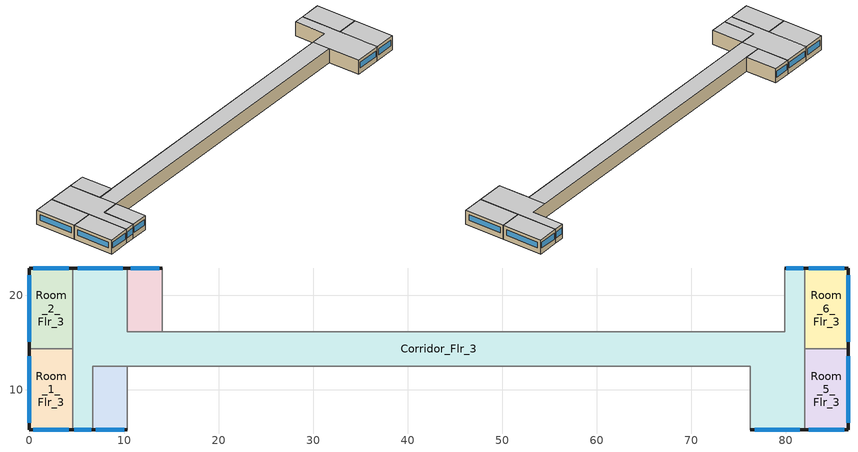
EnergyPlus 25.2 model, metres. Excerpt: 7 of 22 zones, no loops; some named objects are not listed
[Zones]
Room_1_Flr_3
 floor adiabatic (nonres_floor): 4.57,14.33 4.57,5.79 0,5.79 0,14.33 z7.01
 wall outside (res_ext_wall_mid): 0,14.33 0,5.79 4.57,5.79 z7.01:10.06
 wall to Room_2_Flr_3 (int_wall): 4.57,14.33 0,14.33 z7.01:10.06
 wall to Corridor_Flr_3 (int_wall): 4.57,5.79 4.57,14.33 z7.01:10.06
 window (ResWindow_U_0.248_SHGC_0.21): 0.4,5.79 4.17,5.79 / 0,13.58 0,6.54 z8.11:9.33
 ceiling adiabatic (nonres_floor_ceiling): 0,14.33 0,5.79 4.57,5.79 4.57,14.33 z10.06
Room_2_Flr_3
 floor adiabatic (nonres_floor): 4.57,22.86 4.57,14.33 0,14.33 0,22.86 z7.01
 wall outside (res_ext_wall_mid): 4.57,22.86 0,22.86 0,14.33 z7.01:10.06
 wall to Corridor_Flr_3 (int_wall): 4.57,14.33 4.57,22.86 z7.01:10.06
 window (ResWindow_U_0.248_SHGC_0.21): 4.17,22.86 0.4,22.86 / 0,22.11 0,15.07 z8.11:9.33
 ceiling adiabatic (nonres_floor_ceiling): 0,22.86 0,14.33 4.57,14.33 4.57,22.86 z10.06
Room_3_Mult19_Flr_3
 floor adiabatic (nonres_floor): 10.36,12.5 10.36,5.79 6.71,5.79 6.71,12.5 z7.01
 wall outside (res_ext_wall_mid): 6.71,5.79 10.36,5.79 z7.01:10.06
 wall adiabatic (int_wall): 10.36,5.79 10.36,12.5 6.71,12.5 6.71,5.79 z7.01:10.06
 window (ResWindow_U_0.248_SHGC_0.21): 7.03,5.79 10.04,5.79 z8.11:9.33
 ceiling adiabatic (nonres_floor_ceiling): 6.71,12.5 6.71,5.79 10.36,5.79 10.36,12.5 z10.06
Room_4_Mult19_Flr_3
 floor adiabatic (nonres_floor): 14.02,22.86 14.02,16.15 10.36,16.15 10.36,22.86 z7.01
 wall outside (res_ext_wall_mid): 14.02,22.86 10.36,22.86 z7.01:10.06
 wall adiabatic (int_wall): 10.36,22.86 10.36,16.15 14.02,16.15 14.02,22.86 z7.01:10.06
 window (ResWindow_U_0.248_SHGC_0.21): 13.7,22.86 10.68,22.86 z8.11:9.33
 ceiling adiabatic (nonres_floor_ceiling): 10.36,22.86 10.36,16.15 14.02,16.15 14.02,22.86 z10.06
Room_5_Flr_3
 floor adiabatic (nonres_floor): 86.56,14.33 86.56,5.79 81.99,5.79 81.99,14.33 z7.01
 wall outside (res_ext_wall_mid): 81.99,5.79 86.56,5.79 86.56,14.33 z7.01:10.06
 wall to Room_6_Flr_3 (int_wall): 86.56,14.33 81.99,14.33 z7.01:10.06
 wall to Corridor_Flr_3 (int_wall): 81.99,14.33 81.99,5.79 z7.01:10.06
 window (ResWindow_U_0.248_SHGC_0.21): 86.56,6.54 86.56,13.58 / 82.39,5.79 86.16,5.79 z8.11:9.33
 ceiling adiabatic (nonres_floor_ceiling): 81.99,14.33 81.99,5.79 86.56,5.79 86.56,14.33 z10.06
Room_6_Flr_3
 floor adiabatic (nonres_floor): 86.56,22.86 86.56,14.33 81.99,14.33 81.99,22.86 z7.01
 wall outside (res_ext_wall_mid): 86.56,14.33 86.56,22.86 81.99,22.86 z7.01:10.06
 wall to Corridor_Flr_3 (int_wall): 81.99,22.86 81.99,14.33 z7.01:10.06
 window (ResWindow_U_0.248_SHGC_0.21): 86.16,22.86 82.39,22.86 / 86.56,15.07 86.56,22.11 z8.11:9.33
 ceiling adiabatic (nonres_floor_ceiling): 81.99,22.86 81.99,14.33 86.56,14.33 86.56,22.86 z10.06
Corridor_Flr_3
 floor adiabatic (nonres_floor): 4.57,5.79 4.57,22.86 10.36,22.86 10.36,12.5 6.71,12.5 6.71,5.79 z7.01; 10.36,16.15 76.2,16.15 76.2,12.5 10.36,12.5 z7.01; 76.2,16.15 79.86,16.15 79.86,22.86 81.99,22.86 81.99,5.79 76.2,5.79 z7.01
 wall outside (nonres_ext_wall_mid): 10.36,22.86 4.57,22.86 / 81.99,22.86 79.86,22.86 / 4.57,5.79 6.71,5.79 / 76.2,5.79 81.99,5.79 z7.01:10.06
 wall adiabatic (int_wall): 6.71,5.79 6.71,12.5 76.2,12.5 76.2,5.79 / 79.86,22.86 79.86,16.15 10.36,16.15 10.36,22.86 z7.01:10.06
 window (NonresWindow_U_0.248_SHGC_0.21): 9.86,22.86 5.08,22.86 / 81.81,22.86 80.04,22.86 / 4.76,5.79 6.52,5.79 / 76.71,5.79 81.48,5.79 z8.11:9.33
 ceiling adiabatic (nonres_floor_ceiling): 4.57,5.79 6.71,5.79 6.71,12.5 10.36,12.5 10.36,22.86 4.57,22.86 z10.06; 10.36,12.5 76.2,12.5 76.2,16.15 10.36,16.15 z10.06; 76.2,5.79 81.99,5.79 81.99,22.86 79.86,22.86 79.86,16.15 76.2,16.15 z10.06
[Building]
HotelLarge: North Axis {deg}=0; Terrain=City; Loads Convergence Tolerance Value {W}=0.04; Temperature Convergence Tolerance Value {deltaC}=0.2; Solar Distribution=FullInteriorAndExterior; Maximum Number of Warmup Days=50; Minimum Number of Warmup Days=6
[Site:Location]
Site:Location=Albuquerque.Intl.Sunport_NM_USA WMO=723650; Latitude {N+ S-}=35.04; Longitude {W- E+}=-106.62; Time Zone Relative to GMT {GMT+/-}=-7; Elevation {m}=1620
[SizingPeriod:DesignDay] Day of Month=21; Dry-Bulb Temperature Range Modifier Type=DefaultMultipliers; Humidity Condition Type=Wetbulb; Barometric Pressure {Pa}=83318; Rain {Yes/No}=No; Snow on ground {Yes/No}=No; Daylight Savings Time Indicator=No
Name | Month | Day Type | Maximum Dry-Bulb Temperature {C} | Daily Dry-Bulb Temperature Range {C} | Wetbulb at Maximum Dry-Bulb {C} | Wind Speed {m/s} design conditions vs. traditional 6.71 m/s (15 mph) | Wind Direction {Degrees; N=0, S=180} | Solar Model Indicator | Clearness {0.0 to 1.1} | Wind Speed {m/s} design conditions vs. traditional 3.35 m/s (7mph) | ASHRAE Clear Sky Optical Depth for Beam Irradiance (taub) | ASHRAE Clear Sky Optical Depth for Diffuse Irradiance (taud)
Albuquerque.Intl.Sunport_NM_USA Ann Htg 99.6% Condns DB | 12 | WinterDesignDay | -7.9 | 0 | -7.9 | 3.2 | 0 | ASHRAEClearSky | 0
Albuquerque.Intl.Sunport_NM_USA Ann Clg .4% Condns DB=>MWB | 7 | SummerDesignDay | 35.1 | 13.5 | 15.7 |  | 220 | ASHRAETau |  | 4.4 | 0.463 | 1.887
[Site:WaterMainsTemperature]
Calculation Method=Correlation; Annual average outdoor air temperature {C}=13.6333; Maximum difference in monthly average outdoor air temperatures {C}=23.5
[Site:GroundTemperature:FCfactorMethod]
January Ground Temperature {C}=13.7; February Ground Temperature {C}=7; March Ground Temperature {C}=2.1; April Ground Temperature {C}=2.6; May Ground Temperature {C}=4.3; June Ground Temperature {C}=8.8; July Ground Temperature {C}=13.9; August Ground Temperature {C}=17.8; September Ground Temperature {C}=23.2; October Ground Temperature {C}=25.6; November Ground Temperature {C}=24.1; December Ground Temperature {C}=20.5
[Material:NoMass]
CP02 CARPET PAD: VeryRough, 0.21648, 0.9, 0.7, 0.8
Nonres_Exterior_Wall_Insulation_mid: MediumSmooth, 0.958386, 0.9, 0.7, 0.7
Res_Exterior_Wall_Insulation_mid: MediumSmooth, 1.10229, 0.9, 0.7, 0.7
Nonres_Floor_Insulation: MediumSmooth, 4.13066, 0.9, 0.7, 0.7
[Construction]
InteriorFurnishings: Std Wood 6inch
int_wall: G01 13mm gypsum board, G01 13mm gypsum board
nonres_ext_wall_mid: 200mm Normalweight concrete wall, Nonres_Exterior_Wall_Insulation_mid, G01 13mm gypsum board
res_ext_wall_mid: 200mm Normalweight concrete wall, Res_Exterior_Wall_Insulation_mid, G01 13mm gypsum board
nonres_floor: Nonres_Floor_Insulation, 100mm Normalweight concrete floor, CP02 CARPET PAD
nonres_floor_ceiling: CP02 CARPET PAD, 100mm Normalweight concrete floor, Nonres_Floor_Insulation
NonresWindow_U_0.248_SHGC_0.21: Glazing Layer
ResWindow_U_0.248_SHGC_0.21: Residential Window Glazing Layer
[Material]
Name | Roughness | Thickness {m} | Conductivity {W/m-K} | Density {kg/m3} | Specific Heat {J/kg-K} | Thermal Absorptance | Solar Absorptance | Visible Absorptance | Absorptance:Thermal | Absorptance:Solar | Absorptance:Visible
Std Wood 6inch | MediumSmooth | 0.15 | 0.12 | 540 | 1210 | 0.9 | 0.7 | 0.7
G01 13mm gypsum board | Smooth | 0.0127 | 0.16 | 800 | 1090 |  |  |  | 0.9 | 0.7 | 0.5
200mm Normalweight concrete wall | MediumRough | 0.2032 | 2.31 | 2322 | 832
100mm Normalweight concrete floor | MediumRough | 0.1016 | 2.31 | 2322 | 832
[WindowMaterial:SimpleGlazingSystem] U-Factor {W/m2-K}=1.40821; Solar Heat Gain Coefficient=0.21; Visible Transmittance=0.29
Glazing Layer; Residential Window Glazing Layer
[Zone] Type=1; Ceiling Height {m}=-9999; Floor Area {m2}=autocalculate; Part of Total Floor Area=Yes
Name | Multiplier | Volume {m3}
Room_1_Flr_3; Room_5_Flr_3 | 4 | 118.9391
Room_2_Flr_3; Room_6_Flr_3 | 4 | 118.9252
Room_3_Mult19_Flr_3 | 76 | 74.7487
Room_4_Mult19_Flr_3 | 76 | 74.7691
Corridor_Flr_3 | 4 | 1186.91
[InternalMass] Construction=InteriorFurnishings
Name | Zone or ZoneList | Surface Area {m2}
Room_1_Flr_3_InternalMass_1 | Room_1_Flr_3 | 78.044
Room_2_Flr_3_InternalMass_1 | Room_2_Flr_3 | 78.0349
Room_3_Mult19_Flr_3_InternalMass_1 | Room_3_Mult19_Flr_3 | 49.0477
Room_4_Mult19_Flr_3_InternalMass_1 | Room_4_Mult19_Flr_3 | 49.0611
Room_5_Flr_3_InternalMass_1 | Room_5_Flr_3 | 78.044
Room_6_Flr_3_InternalMass_1 | Room_6_Flr_3 | 78.0349
Corridor_Flr_3_InternalMass_1 | Corridor_Flr_3 | 778.8094
[People] Number of People Calculation Method=People; Fraction Radiant=0.3; Sensible Heat Fraction=AUTOCALCULATE; Activity Level Schedule=ACTIVITY_SCH; Enable ASHRAE 55 Comfort Warnings=No; Mean Radiant Temperature Calculation Type=EnclosureAveraged; Work Efficiency Schedule=WORK_EFF_SCH; Clothing Insulation Calculation Method=ClothingInsulationSchedule; Clothing Insulation Schedule=CLOTHING_SCH; Air Velocity Schedule=AIR_VELO_SCH; Thermal Comfort Model 1 Type=FANGER
Name | Zone or ZoneList or Space or SpaceList | Number of People Schedule | Number of People
Room_1_Flr_3 People | Room_1_Flr_3 | GuestRoom_Occ_Sch | 1.5
Room_2_Flr_3 People | Room_2_Flr_3 | GuestRoom_Occ_Sch | 1.5
Room_3_Mult19_Flr_3 People | Room_3_Mult19_Flr_3 | ALWAYS_OFF | 1.5
Room_4_Mult19_Flr_3 People | Room_4_Mult19_Flr_3 | GuestRoom_Occ_Sch | 1.5
Room_5_Flr_3 People | Room_5_Flr_3 | GuestRoom_Occ_Sch | 1.5
Room_6_Flr_3 People | Room_6_Flr_3 | GuestRoom_Occ_Sch | 1.5
CORRIDOR_FLR_3 People | CORRIDOR_FLR_3 | BLDG_OCC_SCH | 20.957
[Lights] Design Level Calculation Method=Watts/Area; Return Air Fraction=0; Fraction Radiant=0.7; Fraction Visible=0.2; Fraction Replaceable=1; Return Air Fraction Calculated from Plenum Temperature=No
Name | Zone or ZoneList or Space or SpaceList | Schedule | Watts per Zone Floor Area {W/m2}
Room_1_Flr_3_Lights | Room_1_Flr_3 | ltg_sch_guestroom | 4.4132
Room_2_Flr_3_Lights | Room_2_Flr_3 | ltg_sch_guestroom | 4.4132
Room_3_Mult19_Flr_3_Lights | Room_3_Mult19_Flr_3 | ltg_sch_guestroom | 4.4132
Room_4_Mult19_Flr_3_Lights | Room_4_Mult19_Flr_3 | ltg_sch_guestroom | 4.4132
Room_5_Flr_3_Lights | Room_5_Flr_3 | ltg_sch_guestroom | 4.4132
Room_6_Flr_3_Lights | Room_6_Flr_3 | ltg_sch_guestroom | 4.4132
Corridor_Flr_3_Lights | Corridor_Flr_3 | ltg_sch_corridor | 4.499314
[ElectricEquipment] Schedule=Guestroom_Eqp_Sch_Adva; Design Level Calculation Method=EquipmentLevel; Fraction Latent=0; Fraction Radiant=0.5; Fraction Lost=0
Name | Zone or ZoneList or Space or SpaceList | Design Level {W}
Room_1_Flr_3_PlugMisc_Equip | Room_1_Flr_3 | 263.3986
Room_2_Flr_3_PlugMisc_Equip | Room_2_Flr_3 | 263.3678
Room_3_Mult19_Flr_3_PlugMisc_Equip | Room_3_Mult19_Flr_3 | 257.9908
Room_4_Mult19_Flr_3_PlugMisc_Equip | Room_4_Mult19_Flr_3 | 258.0614
Room_5_Flr_3_PlugMisc_Equip | Room_5_Flr_3 | 263.3986
Room_6_Flr_3_PlugMisc_Equip | Room_6_Flr_3 | 263.3678
[Exterior:FuelEquipment] Fuel Use Type=Electricity
Name | Schedule | Design Level {W}
Elevators | BLDG_ELEVATORS | 44860.63
Elevators_Lights_Fan | ELEV_LIGHT_FAN_SCH_ADD_DF | 315.94
[ZoneInfiltration:DesignFlowRate] Schedule=INFIL_QUARTER_ON_SCH; Design Flow Rate Calculation Method=Flow/ExteriorWallArea; Flow per Exterior Surface Area {m3/s-m2}=0.000569572; Constant Term Coefficient=1; Temperature Term Coefficient=0; Velocity Term Coefficient=0; Velocity Squared Term Coefficient=0
Name | Zone or ZoneList
Room_1_Flr_3_Infiltration | Room_1_Flr_3
Room_2_Flr_3_Infiltration | Room_2_Flr_3
Room_3_Mult19_Flr_3_Infiltration | Room_3_Mult19_Flr_3
Room_4_Mult19_Flr_3_Infiltration | Room_4_Mult19_Flr_3
Room_5_Flr_3_Infiltration | Room_5_Flr_3
Room_6_Flr_3_Infiltration | Room_6_Flr_3
Corridor_Flr_3_Infiltration | Corridor_Flr_3
[Exterior:Lights]
Exterior Facade Lighting: Schedule=Exterior_Lgt_ALWAYS_ON; Design Level {W}=9571.94; Control Option=AstronomicalClock
[ZoneVentilation:WindandStackOpenArea] Opening Area {m2}=0.02; Opening Area Fraction Schedule=Sliding_Doors_Ventilation_Availability_SCH; Opening Effectiveness=autocalculate; Height Difference {m}=9.6007; Discharge Coefficient for Opening=autocalculate; Minimum Indoor Temperature {C}=18.89; Maximum Indoor Temperature {C}=25.56; Delta Temperature {deltaC}=-100; Minimum Outdoor Temperature {C}=15.56; Maximum Outdoor Temperature {C}=23.89; Maximum Wind Speed {m/s}=40
Name | Zone | Effective Angle {deg}
Room_1_Flr_3 Sliding Door Ventilation | Room_1_Flr_3 | 180
Room_2_Flr_3 Sliding Door Ventilation | Room_2_Flr_3 | 0
Room_3_Mult19_Flr_3 Sliding Door Ventilation | Room_3_Mult19_Flr_3 | 180
Room_4_Mult19_Flr_3 Sliding Door Ventilation | Room_4_Mult19_Flr_3 | 0
Room_5_Flr_3 Sliding Door Ventilation | Room_5_Flr_3 | 180
Room_6_Flr_3 Sliding Door Ventilation | Room_6_Flr_3 | 0
[HVACTemplate:Zone:VRF] Template VRF System Name (A2)=VRF_System_1; Rated Total Heating Capacity Sizing Ratio (N3)=1; Cooling Supply Air Flow Rate (N4)=Autosize; No Cooling Supply Air Flow Rate (N5)=Autosize; Heating Supply Air Flow Rate (N6)=Autosize; No Heating Supply Air Flow Rate (N7)=Autosize; Cooling Outdoor Air Flow Rate (N8)=Autosize; Heating Outdoor Air Flow Rate (N9)=Autosize; No Load Outdoor Air Flow Rate (N10)=Autosize; Supply Air Fan Placement (A9)=DrawThrough; Supply Fan Total Efficiency (N14)=0.7; Supply Fan Delta Pressure (N15)=300; Supply Fan Motor Efficiency (N16)=0.9; Cooling Coil Type (A10)=VariableRefrigerantFlowDX; Cooling Coil Gross Rated Total Capacity (N17)=Autosize; Cooling Coil Gross Rated Sensible Heat Ratio (N18)=Autosize; Heat Pump Heating Coil Type (A12)=VariableRefrigerantFlowDX; Heat Pump Heating Coil Gross Rated Capacity (N19)=Autosize; Zone Terminal Unit On Parasitic Electric Energy Use (N20)=30; Zone Terminal Unit Off Parasitic Electric Energy Use (N21)=20; Zone Cooling Design Supply Air Temperature Input Method (A15)=SupplyAirTemperature; Zone Cooling Design Supply Air Temperature (N22)=12.8; Zone Heating Design Supply Air Temperature Input Method (A16)=SupplyAirTemperature; Zone Heating Design Supply Air Temperature (N24)=50
Name | Template Thermostat Name (A3)
Room_1_Flr_3 | Thermostat_Room_1_Flr_3
Room_2_Flr_3 | Thermostat_Room_2_Flr_3
Room_3_Mult19_Flr_3 | Thermostat_Room_3_Mult19_Flr_3
Room_4_Mult19_Flr_3 | Thermostat_Room_4_Mult19_Flr_3
Room_5_Flr_3 | Thermostat_Room_5_Flr_3
Room_6_Flr_3 | Thermostat_Room_6_Flr_3
Corridor_Flr_3 | Thermostat_Corridor_Flr_3
[SCHEDULE:COMPACT]
ltg_sch_guestroom: Through: 12/31, For: SummerDesignDay, Until: 24:00, 1, For: WinterDesignDay, Until: 24:00, 0, For: Weekdays, Until: 1:00, 0.121, Until: 2:00, 0.0935, Until: 5:00, 0.0605, Until: 6:00, 0.121, Until: 7:00, 0.242, Until: 8:00, 0.308, Until: 10:00, 0.242, Until: 18:00, 0.154, Until: 19:00, 0.3685, Until: 20:00, 0.4895, Until: 21:00, 0.55, Until: 22:00, 0.4895, Until: 23:00, 0.3685, Until: 24:00, 0.1815, For: Saturday, Until: 2:00, 0.143, Until: 6:00, 0.0605, Until: 8:00, 0.2255, Until: 10:00, 0.308, Until: 11:00, 0.2255, Until: 18:00, 0.1815, Until: 19:00, 0.4675, Until: 22:00, 0.55, Until: 23:00, 0.4675, Until: 24:00, 0.2255, For: AllOtherDays, Until: 2:00, 0.143, Until: 6:00, 0.0605, Until: 8:00, 0.2255, Until: 10:00, 0.308, Until: 11:00, 0.2255, Until: 18:00, 0.1815, Until: 19:00, 0.4675, Until: 22:00, 0.55, Until: 23:00, 0.4675, Until: 24:00, 0.2255
ltg_sch_corridor: Through: 12/31, For: SummerDesignDay, Until: 24:00, 1, For: WinterDesignDay, Until: 24:00, 0, For: Weekdays, Until: 1:00, 0.15, Until: 2:00, 0.1125, Until: 5:00, 0.075, Until: 6:00, 0.15, Until: 7:00, 0.3, Until: 8:00, 0.375, Until: 10:00, 0.3, Until: 18:00, 0.1875, Until: 19:00, 0.45, Until: 20:00, 0.6, Until: 21:00, 0.675, Until: 22:00, 0.6, Until: 23:00, 0.45, Until: 24:00, 0.225, For: Saturday, Until: 2:00, 0.15, Until: 6:00, 0.075, Until: 8:00, 0.225, Until: 10:00, 0.3, Until: 11:00, 0.225, Until: 18:00, 0.1875, Until: 19:00, 0.45, Until: 22:00, 0.525, Until: 23:00, 0.45, Until: 24:00, 0.225, For: AllOtherDays, Until: 2:00, 0.225, Until: 6:00, 0.15, Until: 7:00, 0.225, Until: 9:00, 0.3, Until: 13:00, 0.225, Until: 18:00, 0.15, Until: 19:00, 0.375, Until: 20:00, 0.525, Until: 21:00, 0.6, Until: 22:00, 0.45, Until: 23:00, 0.375, Until: 24:00, 0.225
[Schedule:Compact]
GuestRoom_Eqp_Sch_Adva: Through: 12/31, For: Weekdays, Until: 06:00, 0.17, Until: 07:00, 0.62, Until: 08:00, 0.9, Until: 10:00, 0.43, Until: 16:00, 0.12, Until: 17:00, 0.19, Until: 19:00, 0.48, Until: 20:00, 0.46, Until: 21:00, 0.62, Until: 22:00, 0.69, Until: 23:00, 0.34, Until: 24:00, 0.17, For: Saturday Sunday Holidays, Until: 06:00, 0.17, Until: 07:00, 0.3, Until: 08:00, 0.62, Until: 09:00, 0.9, Until: 10:00, 0.62, Until: 16:00, 0.13, Until: 17:00, 0.21, Until: 18:00, 0.4, Until: 19:00, 0.48, Until: 20:00, 0.46, Until: 21:00, 0.62, Until: 22:00, 0.69, Until: 23:00, 0.34, Until: 24:00, 0.17, For: WinterDesignDay, Until: 24:00, 0, For: SummerDesignDay CustomDay1 CustomDay2, Until: 24:00, 1
BLDG_ELEVATORS: Through: 12/31, For: SummerDesignday, Until: 24:00, 0.5, For: WinterDesignDay, Until: 24:00, 0.12, For: AllOtherDays, Until: 04:00, 0.12, Until: 05:00, 0.12, Until: 06:00, 0.2, Until: 07:00, 0.4, Until: 09:00, 0.5, Until: 10:00, 0.35, Until: 16:00, 0.15, Until: 17:00, 0.35, Until: 19:00, 0.5, Until: 21:00, 0.4, Until: 22:00, 0.3, Until: 23:00, 0.2, Until: 24:00, 0.12
ELEV_LIGHT_FAN_SCH_ADD_DF: Through: 12/31, For: SummerDesignday, Until: 24:00, 0.5, For: WinterDesignDay, Until: 24:00, 0.05, For: AllOtherDays, Until: 04:00, 0.05, Until: 05:00, 0.1, Until: 06:00, 0.2, Until: 07:00, 0.4, Until: 09:00, 0.5, Until: 10:00, 0.35, Until: 16:00, 0.15, Until: 17:00, 0.35, Until: 19:00, 0.5, Until: 21:00, 0.4, Until: 22:00, 0.3, Until: 23:00, 0.2, Until: 24:00, 0.1
BLDG_OCC_SCH: Through: 12/31, For: Weekdays, Until: 06:00, 0.9, Until: 07:00, 0.7, Until: 09:00, 0.4, Until: 15:00, 0.2, Until: 16:00, 0.3, Until: 19:00, 0.5, Until: 21:00, 0.7, Until: 22:00, 0.8, Until: 24:00, 0.9, For: SummerDesignDay, Until: 24:00, 1, For: Saturday, Until: 06:00, 0.9, Until: 07:00, 0.7, Until: 09:00, 0.5, Until: 17:00, 0.3, Until: 18:00, 0.5, Until: 21:00, 0.6, Until: 24:00, 0.7, For: WinterDesignDay, Until: 24:00, 0, For: Sunday Holidays AllOtherDays, Until: 08:00, 0.7, Until: 11:00, 0.5, Until: 13:00, 0.3, Until: 16:00, 0.2, Until: 17:00, 0.3, Until: 19:00, 0.4, Until: 21:00, 0.6, Until: 24:00, 0.8
GuestRoom_Occ_Sch: Through: 12/31, For: Weekdays, Until: 06:00, 1, Until: 07:00, 0.77, Until: 09:00, 0.43, Until: 15:00, 0.2, Until: 16:00, 0.31, Until: 19:00, 0.54, Until: 21:00, 0.77, Until: 22:00, 0.89, Until: 24:00, 1, For: Saturday Sunday Holidays, Until: 06:00, 1, Until: 07:00, 0.77, Until: 09:00, 0.53, Until: 17:00, 0.3, Until: 18:00, 0.53, Until: 19:00, 0.54, Until: 21:00, 0.65, Until: 24:00, 0.77, For: WinterDesignDay, Until: 24:00, 0, For: SummerDesignDay CustomDay1 CustomDay2, Until: 24:00, 1
INFIL_QUARTER_ON_SCH: Through: 12/31, For: AllDays, Until: 24:00, 0.25
Exterior_Lgt_ALWAYS_ON: Through: 12/31, For: AllDays, Until: 24:00, 1
ALWAYS_OFF; WORK_EFF_SCH: Through: 12/31, For: AllDays, Until: 24:00, 0
ACTIVITY_SCH: Through: 12/31, For: AllDays, Until: 24:00, 120
AIR_VELO_SCH: Through: 12/31, For: AllDays, Until: 24:00, 0.2
CLOTHING_SCH: Through: 04/30, For: AllDays, Until: 24:00, 1, Through: 09/30, For: AllDays, Until: 24:00, 0.5, Through: 12/31, For: AllDays, Until: 24:00, 1
Sliding_Doors_Ventilation_Availability_SCH: Through: 12/31, For: WinterDesignDay SummerDesignDay, Until: 24:00, 0, For: Allotherdays, Until: 6:00, 0, Until: 9:00, 1, Until: 16:00, 0, Until: 22:00, 1, Until: 24:00, 0
